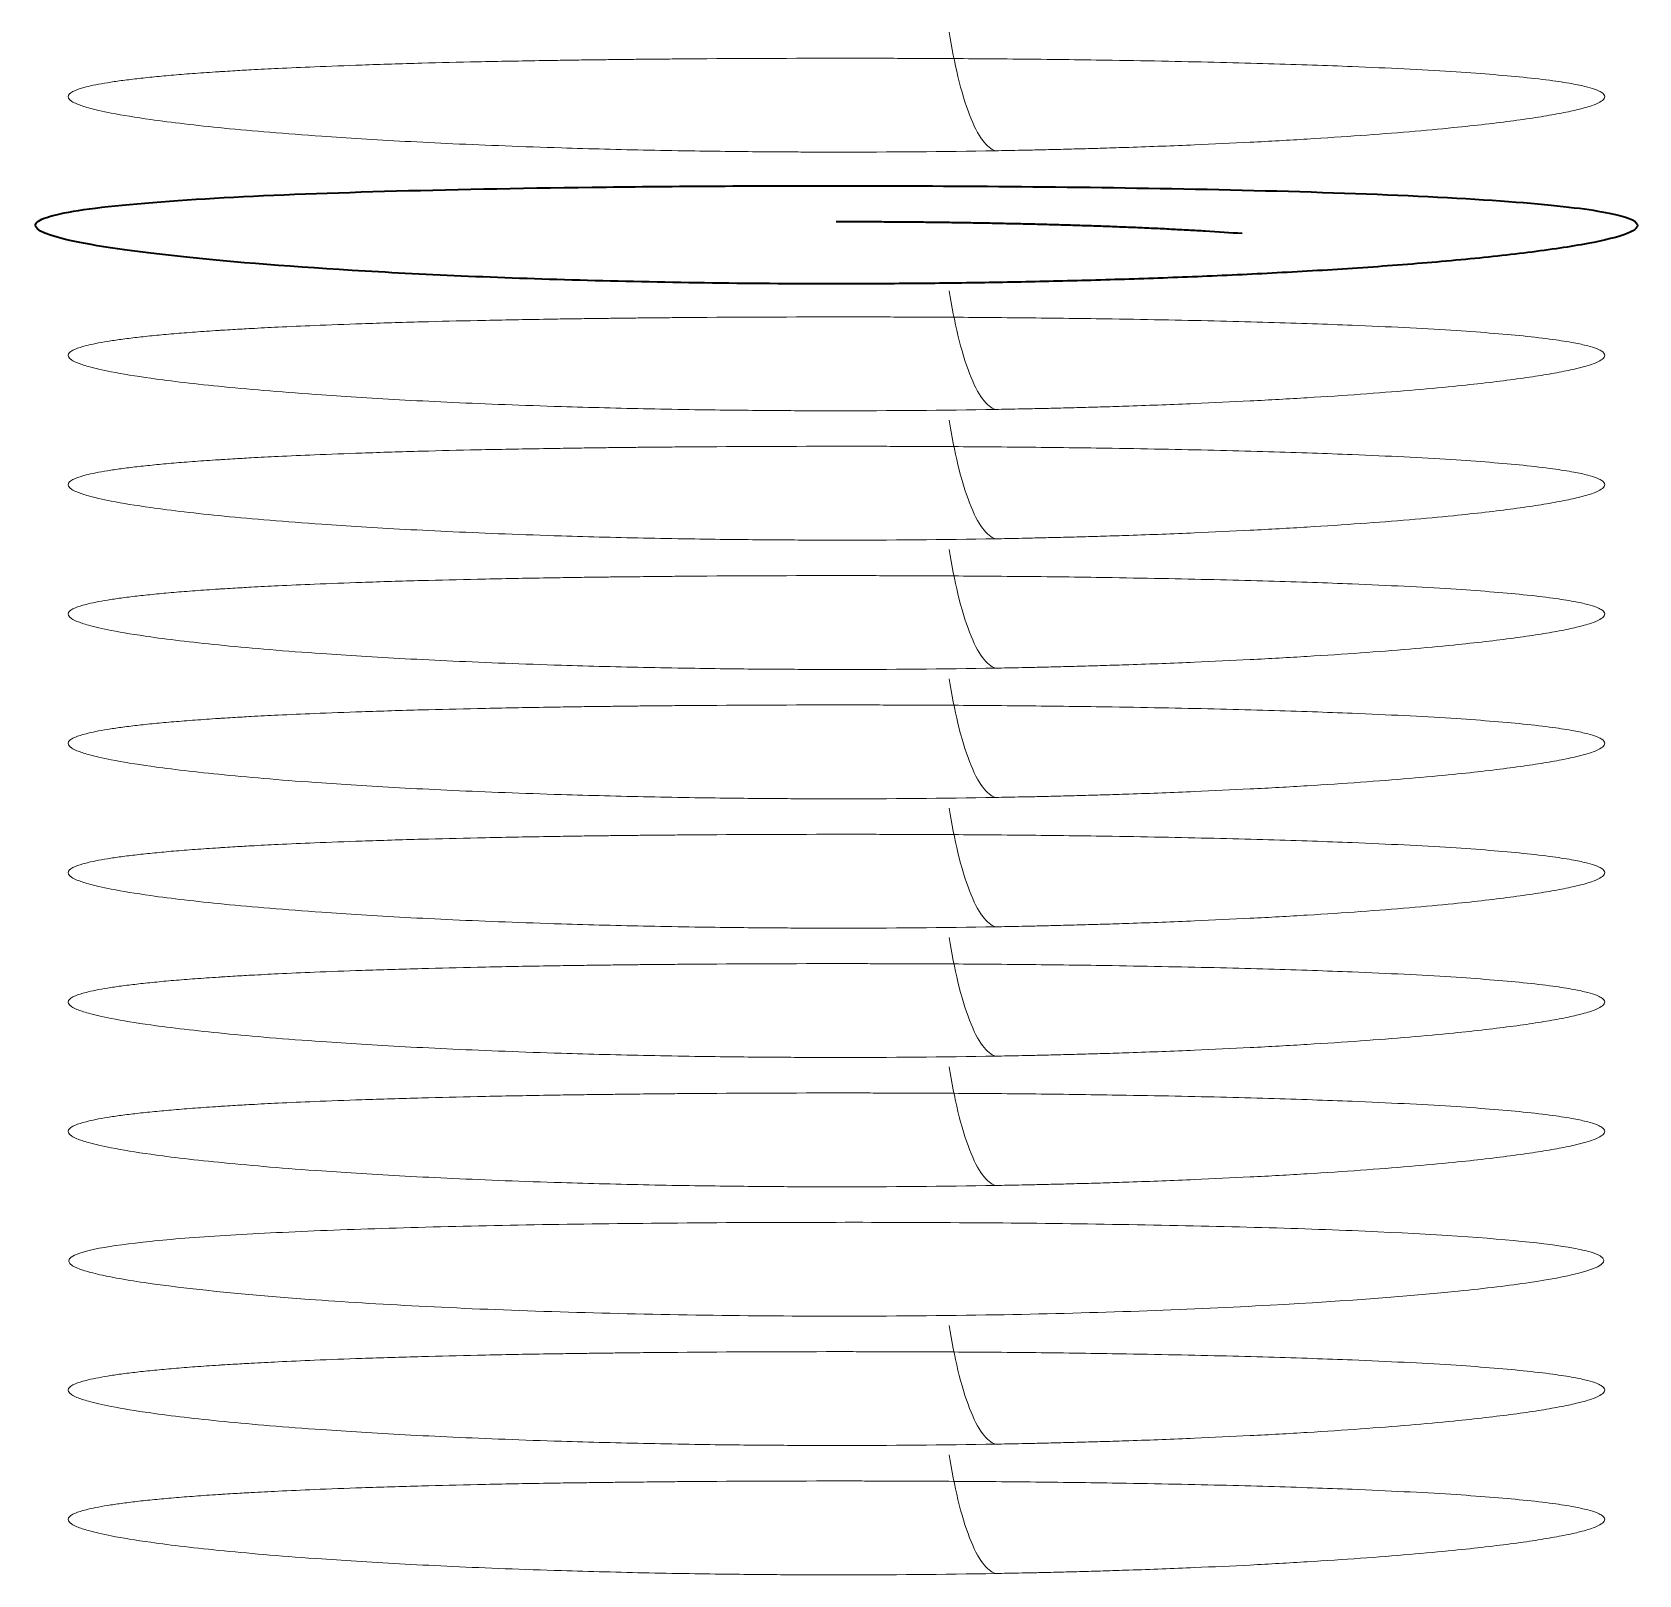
# Model space of a CAD drawing. Header units: inches. Extents: x -1096 to 3103, y -191 to 3207.
# Drawn here: x 1769.182 to 1772.027, y 3179.436 to 3182.167 of the extents above; entities that cross this region are included whole.
import ezdxf

# ---------------------------------------------------------------- set-up
doc = ezdxf.new("R2010")
doc.units = ezdxf.units.IN

msp = doc.modelspace()

# ---------------------------------------------------------------- linework, layer by layer
at = {"lineweight": 35}
msp.add_line((1770.606, 3181.895), (1770.606, 3181.8943), dxfattribs=at)
at = {"lineweight": 13}
for points, knots in [([(1770.8054, 3182.1668), (1770.81, 3182.1389), (1770.8209, 3182.0838), (1770.8413, 3182.0164), (1770.8644, 3181.9715), (1770.8801, 3181.9591), (1770.8877, 3181.9569)], [0, 0, 0, 0, 0.237465, 0.493427, 0.749388, 1, 1, 1, 1]), ([(1770.3244, 3182.1194), (1770.3181, 3182.1194), (1770.3044, 3182.1192), (1770.2823, 3182.119), (1770.2571, 3182.1188), (1770.2287, 3182.1185), (1770.1974, 3182.1181), (1770.163, 3182.1177), (1770.1259, 3182.1171), (1770.0605, 3182.1161), (1769.974, 3182.1145), (1769.8665, 3182.1119), (1769.7701, 3182.1089), (1769.686, 3182.1057), (1769.6215, 3182.1028), (1769.574, 3182.1004), (1769.5416, 3182.0986), (1769.5225, 3182.0974), (1769.4998, 3182.0959), (1769.4702, 3182.0939), (1769.4324, 3182.0909), (1769.3979, 3182.0877), (1769.3668, 3182.0844), (1769.3391, 3182.081), (1769.3149, 3182.0774), (1769.2941, 3182.0737), (1769.2741, 3182.0692), (1769.2552, 3182.0631), (1769.243, 3182.0547), (1769.2473, 3182.0465), (1769.2622, 3182.039), (1769.2828, 3182.032), (1769.3232, 3182.0228), (1769.3812, 3182.0133), (1769.4504, 3182.0044), (1769.521, 3181.9968), (1769.6022, 3181.9895), (1769.6846, 3181.9832), (1769.7655, 3181.9779), (1769.8428, 3181.9734), (1769.9277, 3181.9692), (1770.0201, 3181.9653), (1770.1102, 3181.9622), (1770.1957, 3181.9597), (1770.2746, 3181.9579), (1770.3519, 3181.9565), (1770.4232, 3181.9556), (1770.4842, 3181.955), (1770.5345, 3181.9547), (1770.574, 3181.9546), (1770.5967, 3181.9545), (1770.6062, 3181.9545)], [0, 0, 0, 0, 0.004851, 0.010544, 0.017077, 0.024451, 0.032664, 0.041716, 0.051605, 0.062329, 0.094554, 0.123216, 0.155817, 0.183478, 0.20621, 0.223998, 0.236815, 0.244647, 0.247492, 0.265422, 0.283346, 0.301256, 0.319144, 0.336999, 0.354814, 0.372597, 0.390528, 0.417453, 0.453346, 0.498174, 0.516577, 0.543646, 0.579428, 0.623988, 0.65447, 0.68561, 0.717381, 0.749756, 0.77274, 0.796758, 0.821822, 0.847956, 0.875175, 0.895509, 0.91605, 0.936793, 0.954918, 0.970304, 0.982949, 0.99285, 1, 1, 1, 1]), ([(1770.8877, 3181.9569), (1770.8948, 3181.957), (1770.9105, 3181.9573), (1770.9361, 3181.9578), (1770.966, 3181.9585), (1771, 3181.9593), (1771.038, 3181.9603), (1771.0798, 3181.9615), (1771.1486, 3181.9637), (1771.2366, 3181.967), (1771.3421, 3181.972), (1771.4407, 3181.9775), (1771.5351, 3181.9838), (1771.6217, 3181.9905), (1771.6949, 3181.9973), (1771.7558, 3182.0038), (1771.806, 3182.01), (1771.8496, 3182.0164), (1771.8867, 3182.0228), (1771.9113, 3182.0279), (1771.9282, 3182.0321), (1771.9407, 3182.0358), (1771.9536, 3182.0406), (1771.9638, 3182.0464), (1771.968, 3182.0533), (1771.963, 3182.0594), (1771.9515, 3182.065), (1771.9362, 3182.0698), (1771.9114, 3182.0752), (1771.8742, 3182.0811), (1771.8082, 3182.0888), (1771.6969, 3182.0976), (1771.5624, 3182.1044), (1771.4483, 3182.1086), (1771.3706, 3182.1111), (1771.2855, 3182.1133), (1771.1931, 3182.1154), (1771.1032, 3182.117), (1771.0178, 3182.1182), (1770.9387, 3182.1191), (1770.8615, 3182.1197), (1770.7906, 3182.1202), (1770.73, 3182.1204), (1770.6795, 3182.1206), (1770.6393, 3182.1206), (1770.6159, 3182.1206), (1770.6059, 3182.1206)], [0, 0, 0, 0, 0.005478, 0.012088, 0.019828, 0.028697, 0.038694, 0.049815, 0.062055, 0.094135, 0.122732, 0.153805, 0.184826, 0.215793, 0.246708, 0.271782, 0.296802, 0.321784, 0.346734, 0.371652, 0.381642, 0.396023, 0.414791, 0.437934, 0.465436, 0.497272, 0.515227, 0.536784, 0.561953, 0.590755, 0.623221, 0.684062, 0.749062, 0.772183, 0.796327, 0.821486, 0.847648, 0.874792, 0.895106, 0.915702, 0.936587, 0.954439, 0.969705, 0.982388, 0.992487, 1, 1, 1, 1]), ([(1770.8054, 3181.709), (1770.81, 3181.6811), (1770.8209, 3181.6259), (1770.8413, 3181.5585), (1770.8644, 3181.5137), (1770.8801, 3181.5012), (1770.8877, 3181.499)], [0, 0, 0, 0, 0.237465, 0.493427, 0.749388, 1, 1, 1, 1]), ([(1770.3244, 3181.6616), (1770.3181, 3181.6615), (1770.3044, 3181.6614), (1770.2823, 3181.6612), (1770.2571, 3181.6609), (1770.2287, 3181.6606), (1770.1974, 3181.6602), (1770.163, 3181.6598), (1770.1259, 3181.6593), (1770.0605, 3181.6582), (1769.974, 3181.6566), (1769.8665, 3181.654), (1769.7701, 3181.651), (1769.686, 3181.6479), (1769.6215, 3181.645), (1769.574, 3181.6425), (1769.5416, 3181.6407), (1769.5225, 3181.6395), (1769.4998, 3181.6381), (1769.4702, 3181.636), (1769.4324, 3181.633), (1769.3979, 3181.6299), (1769.3668, 3181.6266), (1769.3391, 3181.6231), (1769.3149, 3181.6195), (1769.2941, 3181.6158), (1769.2741, 3181.6113), (1769.2552, 3181.6052), (1769.243, 3181.5968), (1769.2473, 3181.5887), (1769.2622, 3181.5811), (1769.2828, 3181.5742), (1769.3232, 3181.5649), (1769.3812, 3181.5554), (1769.4504, 3181.5465), (1769.521, 3181.539), (1769.6022, 3181.5316), (1769.6846, 3181.5253), (1769.7655, 3181.52), (1769.8428, 3181.5155), (1769.9277, 3181.5113), (1770.0201, 3181.5074), (1770.1102, 3181.5043), (1770.1957, 3181.5019), (1770.2746, 3181.5), (1770.3519, 3181.4986), (1770.4232, 3181.4977), (1770.4842, 3181.4971), (1770.5345, 3181.4968), (1770.574, 3181.4967), (1770.5967, 3181.4967), (1770.6062, 3181.4967)], [0, 0, 0, 0, 0.004851, 0.010544, 0.017077, 0.024451, 0.032664, 0.041716, 0.051605, 0.062329, 0.094554, 0.123216, 0.155817, 0.183478, 0.20621, 0.223998, 0.236815, 0.244647, 0.247492, 0.265422, 0.283346, 0.301256, 0.319144, 0.336999, 0.354814, 0.372597, 0.390528, 0.417453, 0.453346, 0.498174, 0.516577, 0.543646, 0.579428, 0.623988, 0.65447, 0.68561, 0.717381, 0.749756, 0.77274, 0.796758, 0.821822, 0.847956, 0.875175, 0.895509, 0.91605, 0.936793, 0.954918, 0.970304, 0.982949, 0.99285, 1, 1, 1, 1]), ([(1770.8877, 3181.499), (1770.8948, 3181.4992), (1770.9105, 3181.4995), (1770.9361, 3181.5), (1770.966, 3181.5006), (1771, 3181.5014), (1771.038, 3181.5024), (1771.0798, 3181.5036), (1771.1486, 3181.5058), (1771.2366, 3181.5092), (1771.3421, 3181.5141), (1771.4407, 3181.5196), (1771.5351, 3181.5259), (1771.6217, 3181.5327), (1771.6949, 3181.5394), (1771.7558, 3181.5459), (1771.806, 3181.5522), (1771.8496, 3181.5585), (1771.8867, 3181.5649), (1771.9113, 3181.57), (1771.9282, 3181.5743), (1771.9407, 3181.578), (1771.9536, 3181.5827), (1771.9638, 3181.5886), (1771.968, 3181.5954), (1771.963, 3181.6016), (1771.9515, 3181.6071), (1771.9362, 3181.6119), (1771.9114, 3181.6173), (1771.8742, 3181.6232), (1771.8082, 3181.6309), (1771.6969, 3181.6397), (1771.5624, 3181.6465), (1771.4483, 3181.6507), (1771.3706, 3181.6532), (1771.2855, 3181.6555), (1771.1931, 3181.6575), (1771.1032, 3181.6591), (1771.0178, 3181.6603), (1770.9387, 3181.6612), (1770.8615, 3181.6619), (1770.7906, 3181.6623), (1770.73, 3181.6626), (1770.6795, 3181.6627), (1770.6393, 3181.6628), (1770.6159, 3181.6628), (1770.6059, 3181.6628)], [0, 0, 0, 0, 0.005478, 0.012088, 0.019828, 0.028697, 0.038694, 0.049815, 0.062055, 0.094135, 0.122732, 0.153805, 0.184826, 0.215793, 0.246708, 0.271782, 0.296802, 0.321784, 0.346734, 0.371652, 0.381642, 0.396023, 0.414791, 0.437934, 0.465436, 0.497272, 0.515227, 0.536784, 0.561953, 0.590755, 0.623221, 0.684062, 0.749062, 0.772183, 0.796327, 0.821486, 0.847648, 0.874792, 0.895106, 0.915702, 0.936587, 0.954439, 0.969705, 0.982388, 0.992487, 1, 1, 1, 1]), ([(1770.8877, 3181.2701), (1770.8801, 3181.2723), (1770.8644, 3181.2847), (1770.8413, 3181.3295), (1770.8209, 3181.3969), (1770.81, 3181.4521), (1770.8054, 3181.48)], [0, 0, 0, 0, 0.25075, 0.506286, 0.761823, 1, 1, 1, 1]), ([(1770.3244, 3181.4326), (1770.3181, 3181.4326), (1770.3044, 3181.4324), (1770.2823, 3181.4322), (1770.2571, 3181.432), (1770.2287, 3181.4317), (1770.1974, 3181.4313), (1770.163, 3181.4309), (1770.1259, 3181.4303), (1770.0605, 3181.4293), (1769.974, 3181.4277), (1769.8665, 3181.4251), (1769.7701, 3181.4221), (1769.686, 3181.4189), (1769.6215, 3181.4161), (1769.574, 3181.4136), (1769.5416, 3181.4118), (1769.5225, 3181.4106), (1769.4998, 3181.4091), (1769.4702, 3181.4071), (1769.4324, 3181.4041), (1769.3979, 3181.4009), (1769.3668, 3181.3976), (1769.3391, 3181.3942), (1769.3149, 3181.3906), (1769.2941, 3181.3869), (1769.2741, 3181.3824), (1769.2552, 3181.3763), (1769.243, 3181.3679), (1769.2473, 3181.3597), (1769.2622, 3181.3522), (1769.2828, 3181.3452), (1769.3232, 3181.336), (1769.3812, 3181.3265), (1769.4504, 3181.3176), (1769.521, 3181.31), (1769.6022, 3181.3027), (1769.6846, 3181.2964), (1769.7655, 3181.2911), (1769.8428, 3181.2866), (1769.9277, 3181.2824), (1770.0201, 3181.2785), (1770.1102, 3181.2754), (1770.1957, 3181.2729), (1770.2746, 3181.2711), (1770.3519, 3181.2697), (1770.4232, 3181.2688), (1770.4842, 3181.2682), (1770.5345, 3181.2679), (1770.574, 3181.2678), (1770.5967, 3181.2677), (1770.6062, 3181.2677)], [0, 0, 0, 0, 0.004851, 0.010544, 0.017077, 0.024451, 0.032664, 0.041716, 0.051605, 0.062329, 0.094554, 0.123216, 0.155817, 0.183478, 0.20621, 0.223998, 0.236815, 0.244647, 0.247492, 0.265422, 0.283346, 0.301256, 0.319144, 0.336999, 0.354814, 0.372597, 0.390528, 0.417453, 0.453346, 0.498174, 0.516577, 0.543646, 0.579428, 0.623988, 0.65447, 0.68561, 0.717381, 0.749756, 0.77274, 0.796758, 0.821822, 0.847956, 0.875175, 0.895509, 0.91605, 0.936793, 0.954918, 0.970304, 0.982949, 0.99285, 1, 1, 1, 1]), ([(1770.8877, 3181.2701), (1770.8948, 3181.2702), (1770.9105, 3181.2705), (1770.9361, 3181.271), (1770.966, 3181.2717), (1771, 3181.2725), (1771.038, 3181.2735), (1771.0798, 3181.2747), (1771.1486, 3181.2769), (1771.2366, 3181.2802), (1771.3421, 3181.2852), (1771.4407, 3181.2907), (1771.5351, 3181.297), (1771.6217, 3181.3037), (1771.6949, 3181.3105), (1771.7558, 3181.317), (1771.806, 3181.3232), (1771.8496, 3181.3296), (1771.8867, 3181.336), (1771.9113, 3181.3411), (1771.9282, 3181.3453), (1771.9407, 3181.349), (1771.9536, 3181.3538), (1771.9638, 3181.3597), (1771.968, 3181.3665), (1771.963, 3181.3726), (1771.9515, 3181.3782), (1771.9362, 3181.383), (1771.9114, 3181.3884), (1771.8742, 3181.3943), (1771.8082, 3181.402), (1771.6969, 3181.4108), (1771.5624, 3181.4176), (1771.4483, 3181.4218), (1771.3706, 3181.4243), (1771.2855, 3181.4265), (1771.1931, 3181.4286), (1771.1032, 3181.4302), (1771.0178, 3181.4314), (1770.9387, 3181.4323), (1770.8615, 3181.4329), (1770.7906, 3181.4334), (1770.73, 3181.4336), (1770.6795, 3181.4338), (1770.6393, 3181.4338), (1770.6159, 3181.4338), (1770.6059, 3181.4338)], [0, 0, 0, 0, 0.005478, 0.012088, 0.019828, 0.028697, 0.038694, 0.049815, 0.062055, 0.094135, 0.122732, 0.153805, 0.184826, 0.215793, 0.246708, 0.271782, 0.296802, 0.321784, 0.346734, 0.371652, 0.381642, 0.396023, 0.414791, 0.437934, 0.465436, 0.497272, 0.515227, 0.536784, 0.561953, 0.590755, 0.623221, 0.684062, 0.749062, 0.772183, 0.796327, 0.821486, 0.847648, 0.874792, 0.895106, 0.915702, 0.936587, 0.954439, 0.969705, 0.982388, 0.992487, 1, 1, 1, 1]), ([(1770.8877, 3181.0412), (1770.8801, 3181.0433), (1770.8644, 3181.0558), (1770.8413, 3181.1006), (1770.8209, 3181.168), (1770.81, 3181.2231), (1770.8054, 3181.2511)], [0, 0, 0, 0, 0.25075, 0.506286, 0.761823, 1, 1, 1, 1]), ([(1770.3244, 3181.2037), (1770.3181, 3181.2036), (1770.3044, 3181.2035), (1770.2823, 3181.2033), (1770.2571, 3181.203), (1770.2287, 3181.2027), (1770.1974, 3181.2024), (1770.163, 3181.2019), (1770.1259, 3181.2014), (1770.0605, 3181.2004), (1769.974, 3181.1987), (1769.8665, 3181.1961), (1769.7701, 3181.1932), (1769.686, 3181.19), (1769.6215, 3181.1871), (1769.574, 3181.1847), (1769.5416, 3181.1828), (1769.5225, 3181.1817), (1769.4998, 3181.1802), (1769.4702, 3181.1782), (1769.4324, 3181.1752), (1769.3979, 3181.172), (1769.3668, 3181.1687), (1769.3391, 3181.1652), (1769.3149, 3181.1617), (1769.2941, 3181.1579), (1769.2741, 3181.1534), (1769.2552, 3181.1474), (1769.243, 3181.1389), (1769.2473, 3181.1308), (1769.2622, 3181.1232), (1769.2828, 3181.1163), (1769.3232, 3181.1071), (1769.3812, 3181.0975), (1769.4504, 3181.0887), (1769.521, 3181.0811), (1769.6022, 3181.0737), (1769.6846, 3181.0674), (1769.7655, 3181.0621), (1769.8428, 3181.0577), (1769.9277, 3181.0535), (1770.0201, 3181.0496), (1770.1102, 3181.0464), (1770.1957, 3181.044), (1770.2746, 3181.0422), (1770.3519, 3181.0408), (1770.4232, 3181.0398), (1770.4842, 3181.0393), (1770.5345, 3181.039), (1770.574, 3181.0388), (1770.5967, 3181.0388), (1770.6062, 3181.0388)], [0, 0, 0, 0, 0.004851, 0.010544, 0.017077, 0.024451, 0.032664, 0.041716, 0.051605, 0.062329, 0.094554, 0.123216, 0.155817, 0.183478, 0.20621, 0.223998, 0.236815, 0.244647, 0.247492, 0.265422, 0.283346, 0.301256, 0.319144, 0.336999, 0.354814, 0.372597, 0.390528, 0.417453, 0.453346, 0.498174, 0.516577, 0.543646, 0.579428, 0.623988, 0.65447, 0.68561, 0.717381, 0.749756, 0.77274, 0.796758, 0.821822, 0.847956, 0.875175, 0.895509, 0.91605, 0.936793, 0.954918, 0.970304, 0.982949, 0.99285, 1, 1, 1, 1]), ([(1770.8877, 3181.0412), (1770.8948, 3181.0413), (1770.9105, 3181.0416), (1770.9361, 3181.0421), (1770.966, 3181.0427), (1771, 3181.0436), (1771.038, 3181.0446), (1771.0798, 3181.0458), (1771.1486, 3181.048), (1771.2366, 3181.0513), (1771.3421, 3181.0563), (1771.4407, 3181.0618), (1771.5351, 3181.068), (1771.6217, 3181.0748), (1771.6949, 3181.0815), (1771.7558, 3181.0881), (1771.806, 3181.0943), (1771.8496, 3181.1006), (1771.8867, 3181.107), (1771.9113, 3181.1122), (1771.9282, 3181.1164), (1771.9407, 3181.1201), (1771.9536, 3181.1249), (1771.9638, 3181.1307), (1771.968, 3181.1375), (1771.963, 3181.1437), (1771.9515, 3181.1492), (1771.9362, 3181.1541), (1771.9114, 3181.1595), (1771.8742, 3181.1653), (1771.8082, 3181.173), (1771.6969, 3181.1819), (1771.5624, 3181.1886), (1771.4483, 3181.1929), (1771.3706, 3181.1953), (1771.2855, 3181.1976), (1771.1931, 3181.1996), (1771.1032, 3181.2012), (1771.0178, 3181.2025), (1770.9387, 3181.2034), (1770.8615, 3181.204), (1770.7906, 3181.2044), (1770.73, 3181.2047), (1770.6795, 3181.2048), (1770.6393, 3181.2049), (1770.6159, 3181.2049), (1770.6059, 3181.2049)], [0, 0, 0, 0, 0.005478, 0.012088, 0.019828, 0.028697, 0.038694, 0.049815, 0.062055, 0.094135, 0.122732, 0.153805, 0.184826, 0.215793, 0.246708, 0.271782, 0.296802, 0.321784, 0.346734, 0.371652, 0.381642, 0.396023, 0.414791, 0.437934, 0.465436, 0.497272, 0.515227, 0.536784, 0.561953, 0.590755, 0.623221, 0.684062, 0.749062, 0.772183, 0.796327, 0.821486, 0.847648, 0.874792, 0.895106, 0.915702, 0.936587, 0.954439, 0.969705, 0.982388, 0.992487, 1, 1, 1, 1]), ([(1770.8877, 3180.8122), (1770.8801, 3180.8144), (1770.8644, 3180.8269), (1770.8413, 3180.8717), (1770.8209, 3180.939), (1770.81, 3180.9942), (1770.8054, 3181.0222)], [0, 0, 0, 0, 0.25075, 0.506286, 0.761823, 1, 1, 1, 1]), ([(1770.3244, 3180.9748), (1770.3181, 3180.9747), (1770.3044, 3180.9746), (1770.2823, 3180.9744), (1770.2571, 3180.9741), (1770.2287, 3180.9738), (1770.1974, 3180.9734), (1770.163, 3180.973), (1770.1259, 3180.9725), (1770.0605, 3180.9714), (1769.974, 3180.9698), (1769.8665, 3180.9672), (1769.7701, 3180.9642), (1769.686, 3180.9611), (1769.6215, 3180.9582), (1769.574, 3180.9558), (1769.5416, 3180.9539), (1769.5225, 3180.9527), (1769.4998, 3180.9513), (1769.4702, 3180.9492), (1769.4324, 3180.9462), (1769.3979, 3180.9431), (1769.3668, 3180.9398), (1769.3391, 3180.9363), (1769.3149, 3180.9327), (1769.2941, 3180.929), (1769.2741, 3180.9245), (1769.2552, 3180.9184), (1769.243, 3180.91), (1769.2473, 3180.9019), (1769.2622, 3180.8943), (1769.2828, 3180.8874), (1769.3232, 3180.8781), (1769.3812, 3180.8686), (1769.4504, 3180.8597), (1769.521, 3180.8522), (1769.6022, 3180.8448), (1769.6846, 3180.8385), (1769.7655, 3180.8332), (1769.8428, 3180.8287), (1769.9277, 3180.8245), (1770.0201, 3180.8206), (1770.1102, 3180.8175), (1770.1957, 3180.8151), (1770.2746, 3180.8132), (1770.3519, 3180.8118), (1770.4232, 3180.8109), (1770.4842, 3180.8103), (1770.5345, 3180.81), (1770.574, 3180.8099), (1770.5967, 3180.8099), (1770.6062, 3180.8099)], [0, 0, 0, 0, 0.004851, 0.010544, 0.017077, 0.024451, 0.032664, 0.041716, 0.051605, 0.062329, 0.094554, 0.123216, 0.155817, 0.183478, 0.20621, 0.223998, 0.236815, 0.244647, 0.247492, 0.265422, 0.283346, 0.301256, 0.319144, 0.336999, 0.354814, 0.372597, 0.390528, 0.417453, 0.453346, 0.498174, 0.516577, 0.543646, 0.579428, 0.623988, 0.65447, 0.68561, 0.717381, 0.749756, 0.77274, 0.796758, 0.821822, 0.847956, 0.875175, 0.895509, 0.91605, 0.936793, 0.954918, 0.970304, 0.982949, 0.99285, 1, 1, 1, 1]), ([(1770.8877, 3180.8122), (1770.8948, 3180.8124), (1770.9105, 3180.8127), (1770.9361, 3180.8132), (1770.966, 3180.8138), (1771, 3180.8146), (1771.038, 3180.8156), (1771.0798, 3180.8168), (1771.1486, 3180.819), (1771.2366, 3180.8224), (1771.3421, 3180.8273), (1771.4407, 3180.8328), (1771.5351, 3180.8391), (1771.6217, 3180.8459), (1771.6949, 3180.8526), (1771.7558, 3180.8591), (1771.806, 3180.8654), (1771.8496, 3180.8717), (1771.8867, 3180.8781), (1771.9113, 3180.8832), (1771.9282, 3180.8875), (1771.9407, 3180.8912), (1771.9536, 3180.8959), (1771.9638, 3180.9018), (1771.968, 3180.9086), (1771.963, 3180.9148), (1771.9515, 3180.9203), (1771.9362, 3180.9251), (1771.9114, 3180.9305), (1771.8742, 3180.9364), (1771.8082, 3180.9441), (1771.6969, 3180.9529), (1771.5624, 3180.9597), (1771.4483, 3180.9639), (1771.3706, 3180.9664), (1771.2855, 3180.9687), (1771.1931, 3180.9707), (1771.1032, 3180.9723), (1771.0178, 3180.9735), (1770.9387, 3180.9744), (1770.8615, 3180.9751), (1770.7906, 3180.9755), (1770.73, 3180.9758), (1770.6795, 3180.9759), (1770.6393, 3180.976), (1770.6159, 3180.976), (1770.6059, 3180.976)], [0, 0, 0, 0, 0.005478, 0.012088, 0.019828, 0.028697, 0.038694, 0.049815, 0.062055, 0.094135, 0.122732, 0.153805, 0.184826, 0.215793, 0.246708, 0.271782, 0.296802, 0.321784, 0.346734, 0.371652, 0.381642, 0.396023, 0.414791, 0.437934, 0.465436, 0.497272, 0.515227, 0.536784, 0.561953, 0.590755, 0.623221, 0.684062, 0.749062, 0.772183, 0.796327, 0.821486, 0.847648, 0.874792, 0.895106, 0.915702, 0.936587, 0.954439, 0.969705, 0.982388, 0.992487, 1, 1, 1, 1]), ([(1770.8877, 3180.5833), (1770.8801, 3180.5855), (1770.8644, 3180.5979), (1770.8413, 3180.6427), (1770.8209, 3180.7101), (1770.81, 3180.7653), (1770.8054, 3180.7933)], [0, 0, 0, 0, 0.25075, 0.506286, 0.761823, 1, 1, 1, 1]), ([(1770.3244, 3180.7458), (1770.3181, 3180.7458), (1770.3044, 3180.7456), (1770.2823, 3180.7454), (1770.2571, 3180.7452), (1770.2287, 3180.7449), (1770.1974, 3180.7445), (1770.163, 3180.7441), (1770.1259, 3180.7435), (1770.0605, 3180.7425), (1769.974, 3180.7409), (1769.8665, 3180.7383), (1769.7701, 3180.7353), (1769.686, 3180.7321), (1769.6215, 3180.7293), (1769.574, 3180.7268), (1769.5416, 3180.725), (1769.5225, 3180.7238), (1769.4998, 3180.7223), (1769.4702, 3180.7203), (1769.4324, 3180.7173), (1769.3979, 3180.7141), (1769.3668, 3180.7108), (1769.3391, 3180.7074), (1769.3149, 3180.7038), (1769.2941, 3180.7001), (1769.2741, 3180.6956), (1769.2552, 3180.6895), (1769.243, 3180.6811), (1769.2473, 3180.6729), (1769.2622, 3180.6654), (1769.2828, 3180.6584), (1769.3232, 3180.6492), (1769.3812, 3180.6397), (1769.4504, 3180.6308), (1769.521, 3180.6232), (1769.6022, 3180.6159), (1769.6846, 3180.6096), (1769.7655, 3180.6043), (1769.8428, 3180.5998), (1769.9277, 3180.5956), (1770.0201, 3180.5917), (1770.1102, 3180.5886), (1770.1957, 3180.5861), (1770.2746, 3180.5843), (1770.3519, 3180.5829), (1770.4232, 3180.582), (1770.4842, 3180.5814), (1770.5345, 3180.5811), (1770.574, 3180.581), (1770.5967, 3180.5809), (1770.6062, 3180.5809)], [0, 0, 0, 0, 0.004851, 0.010544, 0.017077, 0.024451, 0.032664, 0.041716, 0.051605, 0.062329, 0.094554, 0.123216, 0.155817, 0.183478, 0.20621, 0.223999, 0.236815, 0.244647, 0.247492, 0.265422, 0.283346, 0.301256, 0.319144, 0.336999, 0.354814, 0.372597, 0.390528, 0.417453, 0.453346, 0.498174, 0.516577, 0.543646, 0.579428, 0.623988, 0.65447, 0.68561, 0.717381, 0.749756, 0.77274, 0.796758, 0.821822, 0.847956, 0.875175, 0.895509, 0.91605, 0.936793, 0.954918, 0.970304, 0.982949, 0.99285, 1, 1, 1, 1]), ([(1770.8877, 3180.5833), (1770.8948, 3180.5834), (1770.9105, 3180.5837), (1770.9361, 3180.5842), (1770.966, 3180.5849), (1771, 3180.5857), (1771.038, 3180.5867), (1771.0798, 3180.5879), (1771.1486, 3180.5901), (1771.2366, 3180.5934), (1771.3421, 3180.5984), (1771.4407, 3180.6039), (1771.5351, 3180.6102), (1771.6217, 3180.6169), (1771.6949, 3180.6237), (1771.7558, 3180.6302), (1771.806, 3180.6364), (1771.8496, 3180.6428), (1771.8867, 3180.6492), (1771.9113, 3180.6543), (1771.9282, 3180.6585), (1771.9407, 3180.6622), (1771.9536, 3180.667), (1771.9638, 3180.6729), (1771.968, 3180.6797), (1771.963, 3180.6859), (1771.9515, 3180.6914), (1771.9362, 3180.6962), (1771.9114, 3180.7016), (1771.8742, 3180.7075), (1771.8082, 3180.7152), (1771.6969, 3180.724), (1771.5624, 3180.7308), (1771.4483, 3180.735), (1771.3706, 3180.7375), (1771.2855, 3180.7397), (1771.1931, 3180.7418), (1771.1032, 3180.7434), (1771.0178, 3180.7446), (1770.9387, 3180.7455), (1770.8615, 3180.7462), (1770.7906, 3180.7466), (1770.73, 3180.7468), (1770.6795, 3180.747), (1770.6393, 3180.747), (1770.6159, 3180.747), (1770.6059, 3180.747)], [0, 0, 0, 0, 0.005478, 0.012088, 0.019828, 0.028697, 0.038694, 0.049815, 0.062055, 0.094135, 0.122732, 0.153805, 0.184826, 0.215793, 0.246708, 0.271782, 0.296802, 0.321784, 0.346734, 0.371652, 0.381642, 0.396023, 0.414791, 0.437934, 0.465436, 0.497272, 0.515227, 0.536784, 0.561953, 0.590755, 0.623221, 0.684062, 0.749062, 0.772183, 0.796327, 0.821486, 0.847648, 0.874792, 0.895106, 0.915702, 0.936587, 0.954439, 0.969705, 0.982388, 0.992487, 1, 1, 1, 1]), ([(1770.8877, 3180.3544), (1770.8801, 3180.3565), (1770.8644, 3180.369), (1770.8413, 3180.4138), (1770.8209, 3180.4812), (1770.81, 3180.5363), (1770.8054, 3180.5643)], [0, 0, 0, 0, 0.25075, 0.506286, 0.761823, 1, 1, 1, 1]), ([(1770.3244, 3180.5169), (1770.3181, 3180.5168), (1770.3044, 3180.5167), (1770.2823, 3180.5165), (1770.2571, 3180.5163), (1770.2287, 3180.5159), (1770.1974, 3180.5156), (1770.163, 3180.5151), (1770.1259, 3180.5146), (1770.0605, 3180.5136), (1769.974, 3180.512), (1769.8665, 3180.5093), (1769.7701, 3180.5064), (1769.686, 3180.5032), (1769.6215, 3180.5003), (1769.574, 3180.4979), (1769.5416, 3180.496), (1769.5225, 3180.4949), (1769.4998, 3180.4934), (1769.4702, 3180.4914), (1769.4324, 3180.4884), (1769.3979, 3180.4852), (1769.3668, 3180.4819), (1769.3391, 3180.4784), (1769.3149, 3180.4749), (1769.2941, 3180.4711), (1769.2741, 3180.4666), (1769.2552, 3180.4606), (1769.243, 3180.4521), (1769.2473, 3180.444), (1769.2622, 3180.4364), (1769.2828, 3180.4295), (1769.3232, 3180.4203), (1769.3812, 3180.4107), (1769.4504, 3180.4019), (1769.521, 3180.3943), (1769.6022, 3180.3869), (1769.6846, 3180.3807), (1769.7655, 3180.3753), (1769.8428, 3180.3709), (1769.9277, 3180.3667), (1770.0201, 3180.3628), (1770.1102, 3180.3596), (1770.1957, 3180.3572), (1770.2746, 3180.3554), (1770.3519, 3180.354), (1770.4232, 3180.353), (1770.4842, 3180.3525), (1770.5345, 3180.3522), (1770.574, 3180.352), (1770.5967, 3180.352), (1770.6062, 3180.352)], [0, 0, 0, 0, 0.004851, 0.010544, 0.017077, 0.024451, 0.032664, 0.041716, 0.051605, 0.062329, 0.094554, 0.123216, 0.155817, 0.183478, 0.20621, 0.223998, 0.236815, 0.244647, 0.247492, 0.265422, 0.283346, 0.301256, 0.319144, 0.336999, 0.354814, 0.372597, 0.390528, 0.417453, 0.453346, 0.498174, 0.516577, 0.543646, 0.579428, 0.623988, 0.65447, 0.68561, 0.717381, 0.749756, 0.77274, 0.796758, 0.821822, 0.847956, 0.875175, 0.895509, 0.91605, 0.936793, 0.954918, 0.970304, 0.982949, 0.99285, 1, 1, 1, 1]), ([(1770.8877, 3180.3544), (1770.8948, 3180.3545), (1770.9105, 3180.3548), (1770.9361, 3180.3553), (1770.966, 3180.356), (1771, 3180.3568), (1771.038, 3180.3578), (1771.0798, 3180.359), (1771.1486, 3180.3612), (1771.2366, 3180.3645), (1771.3421, 3180.3695), (1771.4407, 3180.375), (1771.5351, 3180.3813), (1771.6217, 3180.388), (1771.6949, 3180.3947), (1771.7558, 3180.4013), (1771.806, 3180.4075), (1771.8496, 3180.4138), (1771.8867, 3180.4202), (1771.9113, 3180.4254), (1771.9282, 3180.4296), (1771.9407, 3180.4333), (1771.9536, 3180.4381), (1771.9638, 3180.4439), (1771.968, 3180.4507), (1771.963, 3180.4569), (1771.9515, 3180.4624), (1771.9362, 3180.4673), (1771.9114, 3180.4727), (1771.8742, 3180.4785), (1771.8082, 3180.4862), (1771.6969, 3180.4951), (1771.5624, 3180.5018), (1771.4483, 3180.5061), (1771.3706, 3180.5085), (1771.2855, 3180.5108), (1771.1931, 3180.5128), (1771.1032, 3180.5144), (1771.0178, 3180.5157), (1770.9387, 3180.5166), (1770.8615, 3180.5172), (1770.7906, 3180.5177), (1770.73, 3180.5179), (1770.6795, 3180.518), (1770.6393, 3180.5181), (1770.6159, 3180.5181), (1770.6059, 3180.5181)], [0, 0, 0, 0, 0.005478, 0.012088, 0.019828, 0.028697, 0.038694, 0.049815, 0.062055, 0.094135, 0.122732, 0.153805, 0.184826, 0.215793, 0.246708, 0.271782, 0.296802, 0.321784, 0.346734, 0.371652, 0.381642, 0.396023, 0.414791, 0.437934, 0.465436, 0.497272, 0.515227, 0.536784, 0.561953, 0.590755, 0.623221, 0.684062, 0.749062, 0.772183, 0.796327, 0.821486, 0.847648, 0.874792, 0.895106, 0.915702, 0.936587, 0.954439, 0.969705, 0.982388, 0.992487, 1, 1, 1, 1]), ([(1770.8877, 3180.1254), (1770.8801, 3180.1276), (1770.8644, 3180.1401), (1770.8413, 3180.1849), (1770.8209, 3180.2522), (1770.81, 3180.3074), (1770.8054, 3180.3354)], [0, 0, 0, 0, 0.25075, 0.506286, 0.761823, 1, 1, 1, 1]), ([(1770.3244, 3180.288), (1770.3181, 3180.2879), (1770.3044, 3180.2878), (1770.2823, 3180.2876), (1770.2571, 3180.2873), (1770.2287, 3180.287), (1770.1974, 3180.2866), (1770.163, 3180.2862), (1770.1259, 3180.2857), (1770.0605, 3180.2846), (1769.974, 3180.283), (1769.8665, 3180.2804), (1769.7701, 3180.2774), (1769.686, 3180.2743), (1769.6215, 3180.2714), (1769.574, 3180.269), (1769.5416, 3180.2671), (1769.5225, 3180.2659), (1769.4998, 3180.2645), (1769.4702, 3180.2624), (1769.4324, 3180.2594), (1769.3979, 3180.2563), (1769.3668, 3180.253), (1769.3391, 3180.2495), (1769.3149, 3180.2459), (1769.2941, 3180.2422), (1769.2741, 3180.2377), (1769.2552, 3180.2316), (1769.243, 3180.2232), (1769.2473, 3180.2151), (1769.2622, 3180.2075), (1769.2828, 3180.2006), (1769.3232, 3180.1913), (1769.3812, 3180.1818), (1769.4504, 3180.1729), (1769.521, 3180.1654), (1769.6022, 3180.158), (1769.6846, 3180.1517), (1769.7655, 3180.1464), (1769.8428, 3180.1419), (1769.9277, 3180.1377), (1770.0201, 3180.1338), (1770.1102, 3180.1307), (1770.1957, 3180.1283), (1770.2746, 3180.1264), (1770.3519, 3180.125), (1770.4232, 3180.1241), (1770.4842, 3180.1235), (1770.5345, 3180.1232), (1770.574, 3180.1231), (1770.5967, 3180.1231), (1770.6062, 3180.1231)], [0, 0, 0, 0, 0.004851, 0.010544, 0.017077, 0.024451, 0.032664, 0.041716, 0.051605, 0.062329, 0.094554, 0.123216, 0.155817, 0.183478, 0.20621, 0.223998, 0.236815, 0.244647, 0.247492, 0.265422, 0.283346, 0.301256, 0.319144, 0.336999, 0.354814, 0.372597, 0.390528, 0.417453, 0.453346, 0.498174, 0.516577, 0.543646, 0.579428, 0.623988, 0.65447, 0.68561, 0.717381, 0.749756, 0.77274, 0.796758, 0.821822, 0.847956, 0.875175, 0.895509, 0.91605, 0.936793, 0.954918, 0.970304, 0.982949, 0.99285, 1, 1, 1, 1]), ([(1770.8877, 3180.1254), (1770.8948, 3180.1256), (1770.9105, 3180.1259), (1770.9361, 3180.1264), (1770.966, 3180.127), (1771, 3180.1278), (1771.038, 3180.1288), (1771.0798, 3180.13), (1771.1486, 3180.1322), (1771.2366, 3180.1356), (1771.3421, 3180.1405), (1771.4407, 3180.1461), (1771.5351, 3180.1523), (1771.6217, 3180.1591), (1771.6949, 3180.1658), (1771.7558, 3180.1723), (1771.806, 3180.1786), (1771.8496, 3180.1849), (1771.8867, 3180.1913), (1771.9113, 3180.1964), (1771.9282, 3180.2007), (1771.9407, 3180.2044), (1771.9536, 3180.2092), (1771.9638, 3180.215), (1771.968, 3180.2218), (1771.963, 3180.228), (1771.9515, 3180.2335), (1771.9362, 3180.2383), (1771.9114, 3180.2438), (1771.8742, 3180.2496), (1771.8082, 3180.2573), (1771.6969, 3180.2661), (1771.5624, 3180.2729), (1771.4483, 3180.2771), (1771.3706, 3180.2796), (1771.2855, 3180.2819), (1771.1931, 3180.2839), (1771.1032, 3180.2855), (1771.0178, 3180.2867), (1770.9387, 3180.2876), (1770.8615, 3180.2883), (1770.7906, 3180.2887), (1770.73, 3180.289), (1770.6795, 3180.2891), (1770.6393, 3180.2892), (1770.6159, 3180.2892), (1770.6059, 3180.2892)], [0, 0, 0, 0, 0.005478, 0.012088, 0.019828, 0.028697, 0.038694, 0.049815, 0.062055, 0.094135, 0.122732, 0.153805, 0.184826, 0.215793, 0.246708, 0.271782, 0.296802, 0.321784, 0.346734, 0.371652, 0.381642, 0.396023, 0.414791, 0.437934, 0.465436, 0.497272, 0.515227, 0.536784, 0.561953, 0.590755, 0.623221, 0.684062, 0.749062, 0.772183, 0.796327, 0.821486, 0.847648, 0.874792, 0.895106, 0.915702, 0.936587, 0.954439, 0.969705, 0.982388, 0.992487, 1, 1, 1, 1]), ([(1770.3244, 3180.059), (1770.2427, 3180.0583), (1770.1626, 3180.0574), (1770.0088, 3180.0548), (1769.9351, 3180.0532), (1769.7959, 3180.0493), (1769.7304, 3180.0471), (1769.6095, 3180.0419), (1769.5541, 3180.039), (1769.456, 3180.0326), (1769.4134, 3180.029), (1769.3423, 3180.0212), (1769.3139, 3180.017), (1769.2504, 3180.0036), (1769.2369, 3179.9938), (1769.258, 3179.9808), (1769.2641, 3179.9782), (1769.2802, 3179.9729), (1769.2902, 3179.9702), (1769.3257, 3179.9622), (1769.3568, 3179.9568), (1769.47, 3179.941), (1769.5723, 3179.9309), (1769.7564, 3179.9179), (1769.8229, 3179.914), (1769.9643, 3179.907), (1770.1141, 3179.9011), (1770.2751, 3179.8974), (1770.4391, 3179.8948), (1770.5226, 3179.8942), (1770.6063, 3179.8941)], [0, 0, 0, 0, 0.0625, 0.0625, 0.125, 0.125, 0.1875, 0.1875, 0.25, 0.25, 0.3125, 0.3125, 0.375, 0.375, 0.5, 0.5, 0.53125, 0.53125, 0.5625, 0.5625, 0.625, 0.625, 0.75, 0.75, 0.8125, 0.8125, 0.875, 0.9375, 0.9375, 1, 1, 1, 1]), ([(1770.8877, 3179.8965), (1770.9698, 3179.8979), (1771.0502, 3179.9), (1771.2045, 3179.9053), (1771.2783, 3179.9085), (1771.4872, 3179.9194), (1771.6097, 3179.9284), (1771.7555, 3179.9433), (1771.7977, 3179.9484), (1771.8682, 3179.959), (1771.8967, 3179.9643), (1771.9606, 3179.9804), (1771.9745, 3179.991), (1771.9541, 3180.0031), (1771.9481, 3180.0055), (1771.9323, 3180.0101), (1771.9224, 3180.0123), (1771.8873, 3180.0188), (1771.8566, 3180.0228), (1771.7441, 3180.0341), (1771.6426, 3180.0404), (1771.4577, 3180.048), (1771.3908, 3180.0502), (1771.2483, 3180.0539), (1771.1728, 3180.0554), (1771.0169, 3180.0579), (1770.9363, 3180.0588), (1770.7725, 3180.06), (1770.6892, 3180.0603), (1770.6057, 3180.0602)], [0, 0, 0, 0, 0.0625, 0.0625, 0.125, 0.125, 0.25, 0.25, 0.3125, 0.3125, 0.375, 0.375, 0.5, 0.5, 0.53125, 0.53125, 0.5625, 0.5625, 0.625, 0.625, 0.75, 0.75, 0.8125, 0.8125, 0.875, 0.875, 0.9375, 0.9375, 1, 1, 1, 1]), ([(1770.8877, 3179.6676), (1770.8801, 3179.6697), (1770.8644, 3179.6822), (1770.8413, 3179.727), (1770.8209, 3179.7944), (1770.81, 3179.8495), (1770.8054, 3179.8775)], [0, 0, 0, 0, 0.25075, 0.506286, 0.761823, 1, 1, 1, 1]), ([(1770.3244, 3179.8301), (1770.3181, 3179.83), (1770.3044, 3179.8299), (1770.2823, 3179.8297), (1770.2571, 3179.8295), (1770.2287, 3179.8291), (1770.1974, 3179.8288), (1770.163, 3179.8283), (1770.1259, 3179.8278), (1770.0605, 3179.8268), (1769.974, 3179.8252), (1769.8665, 3179.8225), (1769.7701, 3179.8196), (1769.686, 3179.8164), (1769.6215, 3179.8135), (1769.574, 3179.8111), (1769.5416, 3179.8092), (1769.5225, 3179.8081), (1769.4998, 3179.8066), (1769.4702, 3179.8046), (1769.4324, 3179.8016), (1769.3979, 3179.7984), (1769.3668, 3179.7951), (1769.3391, 3179.7917), (1769.3149, 3179.7881), (1769.2941, 3179.7843), (1769.2741, 3179.7798), (1769.2552, 3179.7738), (1769.243, 3179.7653), (1769.2473, 3179.7572), (1769.2622, 3179.7496), (1769.2828, 3179.7427), (1769.3232, 3179.7335), (1769.3812, 3179.7239), (1769.4504, 3179.7151), (1769.521, 3179.7075), (1769.6022, 3179.7001), (1769.6846, 3179.6939), (1769.7655, 3179.6885), (1769.8428, 3179.6841), (1769.9277, 3179.6799), (1770.0201, 3179.676), (1770.1102, 3179.6728), (1770.1957, 3179.6704), (1770.2746, 3179.6686), (1770.3519, 3179.6672), (1770.4232, 3179.6662), (1770.4842, 3179.6657), (1770.5345, 3179.6654), (1770.574, 3179.6652), (1770.5967, 3179.6652), (1770.6062, 3179.6652)], [0, 0, 0, 0, 0.004851, 0.010544, 0.017077, 0.024451, 0.032664, 0.041716, 0.051605, 0.062329, 0.094554, 0.123216, 0.155817, 0.183478, 0.20621, 0.223998, 0.236815, 0.244647, 0.247492, 0.265422, 0.283346, 0.301256, 0.319144, 0.336999, 0.354814, 0.372597, 0.390528, 0.417453, 0.453346, 0.498174, 0.516577, 0.543646, 0.579428, 0.623988, 0.65447, 0.68561, 0.717381, 0.749756, 0.77274, 0.796758, 0.821822, 0.847956, 0.875175, 0.895509, 0.91605, 0.936793, 0.954918, 0.970304, 0.982949, 0.99285, 1, 1, 1, 1]), ([(1770.8877, 3179.6676), (1770.8948, 3179.6677), (1770.9105, 3179.668), (1770.9361, 3179.6685), (1770.966, 3179.6692), (1771, 3179.67), (1771.038, 3179.671), (1771.0798, 3179.6722), (1771.1486, 3179.6744), (1771.2366, 3179.6777), (1771.3421, 3179.6827), (1771.4407, 3179.6882), (1771.5351, 3179.6945), (1771.6217, 3179.7012), (1771.6949, 3179.708), (1771.7558, 3179.7145), (1771.806, 3179.7207), (1771.8496, 3179.727), (1771.8867, 3179.7334), (1771.9113, 3179.7386), (1771.9282, 3179.7428), (1771.9407, 3179.7465), (1771.9536, 3179.7513), (1771.9638, 3179.7571), (1771.968, 3179.7639), (1771.963, 3179.7701), (1771.9515, 3179.7756), (1771.9362, 3179.7805), (1771.9114, 3179.7859), (1771.8742, 3179.7917), (1771.8082, 3179.7994), (1771.6969, 3179.8083), (1771.5624, 3179.815), (1771.4483, 3179.8193), (1771.3706, 3179.8217), (1771.2855, 3179.824), (1771.1931, 3179.826), (1771.1032, 3179.8276), (1771.0178, 3179.8289), (1770.9387, 3179.8298), (1770.8615, 3179.8304), (1770.7906, 3179.8309), (1770.73, 3179.8311), (1770.6795, 3179.8312), (1770.6393, 3179.8313), (1770.6159, 3179.8313), (1770.6059, 3179.8313)], [0, 0, 0, 0, 0.005478, 0.012088, 0.019828, 0.028697, 0.038694, 0.049815, 0.062055, 0.094135, 0.122732, 0.153805, 0.184826, 0.215793, 0.246708, 0.271782, 0.296802, 0.321784, 0.346734, 0.371652, 0.381642, 0.396023, 0.414791, 0.437934, 0.465436, 0.497272, 0.515227, 0.536784, 0.561953, 0.590755, 0.623221, 0.684062, 0.749062, 0.772183, 0.796327, 0.821486, 0.847648, 0.874792, 0.895106, 0.915702, 0.936587, 0.954439, 0.969705, 0.982388, 0.992487, 1, 1, 1, 1]), ([(1770.8877, 3179.4386), (1770.8801, 3179.4408), (1770.8644, 3179.4533), (1770.8413, 3179.4981), (1770.8209, 3179.5654), (1770.81, 3179.6206), (1770.8054, 3179.6486)], [0, 0, 0, 0, 0.25075, 0.506286, 0.761823, 1, 1, 1, 1]), ([(1770.3244, 3179.6012), (1770.3181, 3179.6011), (1770.3044, 3179.601), (1770.2823, 3179.6008), (1770.2571, 3179.6005), (1770.2287, 3179.6002), (1770.1974, 3179.5998), (1770.163, 3179.5994), (1770.1259, 3179.5989), (1770.0605, 3179.5979), (1769.974, 3179.5962), (1769.8665, 3179.5936), (1769.7701, 3179.5907), (1769.686, 3179.5875), (1769.6215, 3179.5846), (1769.574, 3179.5822), (1769.5416, 3179.5803), (1769.5225, 3179.5791), (1769.4998, 3179.5777), (1769.4702, 3179.5756), (1769.4324, 3179.5726), (1769.3979, 3179.5695), (1769.3668, 3179.5662), (1769.3391, 3179.5627), (1769.3149, 3179.5591), (1769.2941, 3179.5554), (1769.2741, 3179.5509), (1769.2552, 3179.5448), (1769.243, 3179.5364), (1769.2473, 3179.5283), (1769.2622, 3179.5207), (1769.2828, 3179.5138), (1769.3232, 3179.5045), (1769.3812, 3179.495), (1769.4504, 3179.4861), (1769.521, 3179.4786), (1769.6022, 3179.4712), (1769.6846, 3179.4649), (1769.7655, 3179.4596), (1769.8428, 3179.4552), (1769.9277, 3179.4509), (1770.0201, 3179.447), (1770.1102, 3179.4439), (1770.1957, 3179.4415), (1770.2746, 3179.4396), (1770.3519, 3179.4382), (1770.4232, 3179.4373), (1770.4842, 3179.4367), (1770.5345, 3179.4364), (1770.574, 3179.4363), (1770.5967, 3179.4363), (1770.6062, 3179.4363)], [0, 0, 0, 0, 0.004851, 0.010544, 0.017077, 0.024451, 0.032664, 0.041716, 0.051605, 0.062329, 0.094554, 0.123216, 0.155817, 0.183478, 0.20621, 0.223998, 0.236815, 0.244647, 0.247492, 0.265422, 0.283346, 0.301256, 0.319144, 0.336999, 0.354814, 0.372597, 0.390528, 0.417453, 0.453346, 0.498174, 0.516577, 0.543646, 0.579428, 0.623988, 0.65447, 0.68561, 0.717381, 0.749756, 0.77274, 0.796758, 0.821822, 0.847956, 0.875175, 0.895509, 0.91605, 0.936793, 0.954918, 0.970304, 0.982949, 0.99285, 1, 1, 1, 1]), ([(1770.8877, 3179.4386), (1770.8948, 3179.4388), (1770.9105, 3179.4391), (1770.9361, 3179.4396), (1770.966, 3179.4402), (1771, 3179.441), (1771.038, 3179.442), (1771.0798, 3179.4432), (1771.1486, 3179.4454), (1771.2366, 3179.4488), (1771.3421, 3179.4537), (1771.4407, 3179.4593), (1771.5351, 3179.4655), (1771.6217, 3179.4723), (1771.6949, 3179.479), (1771.7558, 3179.4856), (1771.806, 3179.4918), (1771.8496, 3179.4981), (1771.8867, 3179.5045), (1771.9113, 3179.5096), (1771.9282, 3179.5139), (1771.9407, 3179.5176), (1771.9536, 3179.5224), (1771.9638, 3179.5282), (1771.968, 3179.535), (1771.963, 3179.5412), (1771.9515, 3179.5467), (1771.9362, 3179.5515), (1771.9114, 3179.557), (1771.8742, 3179.5628), (1771.8082, 3179.5705), (1771.6969, 3179.5793), (1771.5624, 3179.5861), (1771.4483, 3179.5903), (1771.3706, 3179.5928), (1771.2855, 3179.5951), (1771.1931, 3179.5971), (1771.1032, 3179.5987), (1771.0178, 3179.5999), (1770.9387, 3179.6008), (1770.8615, 3179.6015), (1770.7906, 3179.6019), (1770.73, 3179.6022), (1770.6795, 3179.6023), (1770.6393, 3179.6024), (1770.6159, 3179.6024), (1770.6059, 3179.6024)], [0, 0, 0, 0, 0.005478, 0.012088, 0.019828, 0.028697, 0.038694, 0.049815, 0.062055, 0.094135, 0.122732, 0.153805, 0.184826, 0.215793, 0.246708, 0.271782, 0.296802, 0.321784, 0.346734, 0.371652, 0.381642, 0.396023, 0.414791, 0.437934, 0.465436, 0.497272, 0.515227, 0.536784, 0.561953, 0.590755, 0.623221, 0.684062, 0.749062, 0.772183, 0.796327, 0.821486, 0.847648, 0.874792, 0.895106, 0.915702, 0.936587, 0.954439, 0.969705, 0.982388, 0.992487, 1, 1, 1, 1])]:
    msp.add_open_spline(points, degree=3, knots=knots, dxfattribs=at)
for points in [[(1770.6059, 3182.1206), (1770.5115, 3182.1206), (1770.4168, 3182.1202), (1770.3244, 3182.1194)], [(1770.6062, 3181.9545), (1770.7005, 3181.9545), (1770.7952, 3181.9553), (1770.8877, 3181.9569)], [(1770.6059, 3181.6628), (1770.5115, 3181.6627), (1770.4168, 3181.6623), (1770.3244, 3181.6616)], [(1770.6062, 3181.4967), (1770.7005, 3181.4966), (1770.7952, 3181.4974), (1770.8877, 3181.499)], [(1770.6059, 3181.4338), (1770.5115, 3181.4338), (1770.4168, 3181.4334), (1770.3244, 3181.4326)], [(1770.6062, 3181.2677), (1770.7005, 3181.2677), (1770.7952, 3181.2685), (1770.8877, 3181.2701)], [(1770.6059, 3181.2049), (1770.5115, 3181.2049), (1770.4168, 3181.2045), (1770.3244, 3181.2037)], [(1770.6062, 3181.0388), (1770.7005, 3181.0388), (1770.7952, 3181.0395), (1770.8877, 3181.0412)], [(1770.6059, 3180.976), (1770.5115, 3180.976), (1770.4168, 3180.9755), (1770.3244, 3180.9748)], [(1770.6062, 3180.8099), (1770.7005, 3180.8098), (1770.7952, 3180.8106), (1770.8877, 3180.8122)], [(1770.6059, 3180.747), (1770.5115, 3180.747), (1770.4168, 3180.7466), (1770.3244, 3180.7458)], [(1770.6062, 3180.5809), (1770.7005, 3180.5809), (1770.7952, 3180.5817), (1770.8877, 3180.5833)], [(1770.6059, 3180.5181), (1770.5115, 3180.5181), (1770.4168, 3180.5177), (1770.3244, 3180.5169)], [(1770.6062, 3180.352), (1770.7005, 3180.352), (1770.7952, 3180.3527), (1770.8877, 3180.3544)], [(1770.6059, 3180.2892), (1770.5115, 3180.2892), (1770.4168, 3180.2887), (1770.3244, 3180.288)], [(1770.6062, 3180.1231), (1770.7005, 3180.123), (1770.7952, 3180.1238), (1770.8877, 3180.1254)], [(1770.6057, 3180.0602), (1770.5114, 3180.0602), (1770.4168, 3180.0598), (1770.3244, 3180.059)], [(1770.6063, 3179.8941), (1770.7006, 3179.8941), (1770.7952, 3179.8949), (1770.8877, 3179.8965)], [(1770.6059, 3179.8313), (1770.5115, 3179.8313), (1770.4168, 3179.8309), (1770.3244, 3179.8301)], [(1770.6062, 3179.6652), (1770.7005, 3179.6652), (1770.7952, 3179.666), (1770.8877, 3179.6676)], [(1770.6059, 3179.6024), (1770.5115, 3179.6024), (1770.4168, 3179.602), (1770.3244, 3179.6012)], [(1770.6062, 3179.4363), (1770.7005, 3179.4362), (1770.7952, 3179.437), (1770.8877, 3179.4386)]]:
    msp.add_open_spline(points, degree=3, dxfattribs=at)
at = {"lineweight": 35}
for points in [[(1770.606, 3181.7213), (1770.4459, 3181.7213), (1770.1449, 3181.7257), (1769.7334, 3181.7437), (1769.4132, 3181.77), (1769.2169, 3181.8002), (1769.1647, 3181.8297), (1769.2609, 3181.8551), (1769.4939, 3181.8742), (1769.7947, 3181.8859), (1770.1632, 3181.8931), (1770.4512, 3181.895), (1770.606, 3181.895)], [(1770.606, 3181.895), (1770.7051, 3181.895), (1770.9089, 3181.8942), (1771.2418, 3181.8899), (1771.5734, 3181.8808), (1771.8429, 3181.8657), (1771.991, 3181.8468), (1772.0358, 3181.827), (1772.0082, 3181.808), (1771.93, 3181.7902), (1771.8185, 3181.7745), (1771.6875, 3181.7611), (1771.547, 3181.7501), (1771.4037, 3181.7413), (1771.2619, 3181.7345), (1771.1237, 3181.7293), (1770.9899, 3181.7256), (1770.8599, 3181.7231), (1770.7327, 3181.7216), (1770.6481, 3181.7213), (1770.606, 3181.7213)]]:
    msp.add_open_spline(points, degree=3, dxfattribs=at)
msp.add_open_spline([(1770.6056, 3181.8317), (1770.6109, 3181.8317), (1770.6216, 3181.8317), (1770.6377, 3181.8317), (1770.6538, 3181.8316), (1770.67, 3181.8315), (1770.6863, 3181.8314), (1770.7027, 3181.8313), (1770.7191, 3181.8312), (1770.7356, 3181.8311), (1770.7521, 3181.8309), (1770.7687, 3181.8307), (1770.7854, 3181.8305), (1770.8021, 3181.8303), (1770.8188, 3181.8301), (1770.8356, 3181.8298), (1770.8524, 3181.8295), (1770.8692, 3181.8292), (1770.886, 3181.8289), (1770.9029, 3181.8285), (1770.9197, 3181.8282), (1770.9366, 3181.8278), (1770.9534, 3181.8274), (1770.9702, 3181.8269), (1770.987, 3181.8265), (1771.0038, 3181.826), (1771.0205, 3181.8255), (1771.0371, 3181.825), (1771.0537, 3181.8245), (1771.0703, 3181.8239), (1771.0867, 3181.8233), (1771.103, 3181.8227), (1771.1193, 3181.822), (1771.1354, 3181.8214), (1771.1514, 3181.8207), (1771.1672, 3181.82), (1771.1829, 3181.8192), (1771.1985, 3181.8184), (1771.2139, 3181.8176), (1771.2291, 3181.8168), (1771.2441, 3181.816), (1771.277, 3181.814), (1771.3034, 3181.8123), (1771.3241, 3181.8108)], degree=3, knots=[0, 0, 0, 0, 0.019715, 0.039545, 0.059489, 0.07955, 0.099728, 0.120023, 0.140437, 0.16097, 0.181624, 0.202399, 0.223296, 0.244316, 0.26546, 0.286729, 0.308123, 0.329645, 0.351295, 0.373074, 0.394985, 0.417027, 0.439203, 0.461515, 0.483962, 0.506544, 0.52926, 0.552108, 0.575088, 0.598198, 0.621438, 0.644805, 0.668301, 0.691924, 0.715673, 0.739548, 0.763549, 0.787674, 0.811922, 0.836292, 0.860782, 0.885389, 1, 1, 1, 1], dxfattribs=at)

doc.saveas('drawing.dxf')
